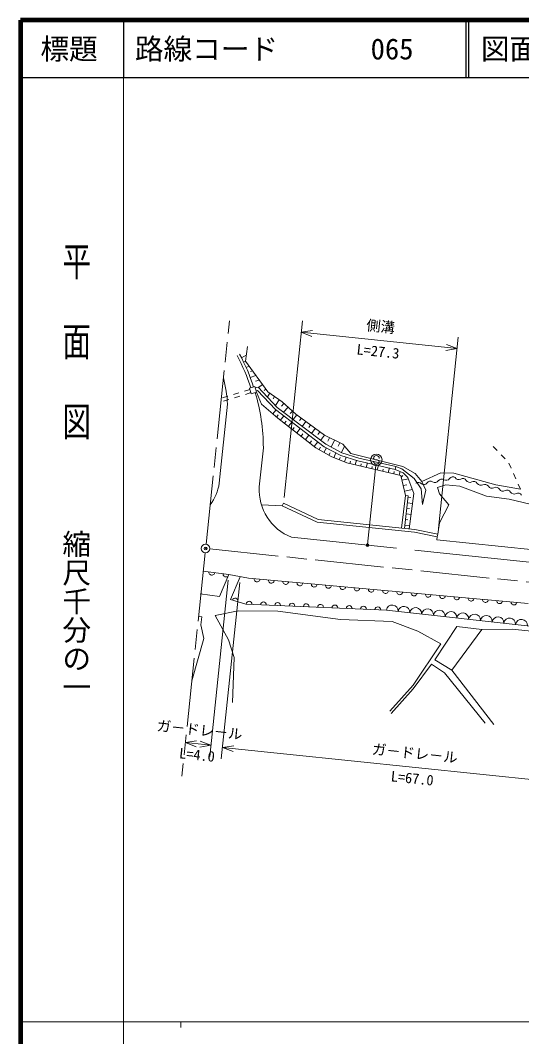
# Model space of a CAD drawing. Units: millimetres, scale not verified. Extents: x 40000 to 680000, y 20000 to 380000.
# Drawn here: x 40000 to 127505, y 202409 to 380000 of the extents above; entities that cross this region are included whole.
import ezdxf
from ezdxf.enums import TextEntityAlignment as Align

# ---------------------------------------------------------------- set-up
doc = ezdxf.new("R2010")
doc.units = ezdxf.units.MM
doc.header["$LTSCALE"] = 1000
doc.header["$PDMODE"] = 32
doc.header["$PDSIZE"] = 500
doc.linetypes.add('CHAIN', pattern=[18.5, 12, -1.5, 3.5, -1.5])
for name, color, linetype, lineweight in [('M-BGD', 7, 'Continuous', 13), ('M-BMK', 2, 'CHAIN', 13), ('M-BMK-SRVR', 3, 'Continuous', 13), ('M-STR-HTXT', 7, 'Continuous', 13), ('M-STR-STRC', 7, 'Continuous', 13), ('M-TTL', 2, 'Continuous', 140), ('M-TTL-BAND', 7, 'Continuous', 13), ('M-TTL-LINE', 7, 'Continuous', 25)]:
    doc.layers.add(name, color=color, linetype=linetype, lineweight=lineweight)
doc.layers.add('M-TTL-TXT', color=7, linetype='Continuous')
doc.styles.add('@ＭＳ ゴシック', font='')
doc.styles.add('ＭＳ ゴシック', font='')
doc.styles.get('@ＭＳ ゴシック').set_extended_font_data('@MS Gothic')
doc.styles.get('ＭＳ ゴシック').set_extended_font_data('MS Gothic')

msp = doc.modelspace()

# ---------------------------------------------------------------- linework, layer by layer
at = {"layer": 'M-BGD'}
for p, q in [((78593, 321054), (79445, 321488)), ((79289, 320430), (79667, 322985)), ((79132, 320355), (79289, 320430)), ((83181, 315108), (79289, 320430)), ((79409, 319340), (79920, 319567)), ((80131, 317585), (81100, 317954)), ((80147, 318611), (80510, 318760)), ((81069, 316930), (81690, 317147)), ((82280, 316340), (81590, 315836)), ((75281, 314045), (76237, 314339)), ((77192, 314633), (78148, 314927)), ((77369, 314060), (78325, 314354)), ((79104, 315221), (80056, 315514)), ((79280, 314648), (80232, 314941)), ((80953, 316000), (79997, 315705)), ((79997, 315705), (80291, 314750)), ((81247, 315044), (80291, 314750)), ((80953, 316000), (81247, 315044)), ((81519, 315912), (81026, 315761)), ((81367, 315342), (81173, 315283)), ((81247, 315044), (82111, 312946)), ((84513, 311974), (81367, 315342)), ((84850, 312346), (81519, 315912)), ((82869, 315534), (82573, 315317)), ((83575, 314826), (83124, 314194)), ((85673, 313329), (83181, 315108)), ((74728, 299104), (76168, 312916)), ((75457, 313471), (76413, 313765)), ((82111, 312946), (84950, 310481)), ((84388, 314246), (84104, 313847)), ((85202, 313665), (84515, 312704)), ((85989, 313050), (85575, 312580)), ((88083, 311203), (85673, 313329)), ((84098, 311231), (84621, 311892)), ((84513, 311974), (93029, 305503)), ((84758, 310708), (85020, 311039)), ((84850, 312346), (93298, 305927)), ((85432, 310175), (85976, 310862)), ((86739, 312389), (85958, 311504)), ((87488, 311728), (87122, 311313)), ((88249, 311080), (87624, 310238)), ((93066, 307502), (88083, 311203)), ((84950, 310481), (91596, 305296)), ((86119, 309631), (86391, 309975)), ((86820, 309077), (87385, 309791)), ((89052, 310483), (88736, 310058)), ((89855, 309887), (89217, 309028)), ((90658, 309291), (90335, 308857)), ((87535, 308511), (87817, 308868)), ((88263, 307934), (88851, 308677)), ((89006, 307346), (89300, 307718)), ((89764, 306747), (90376, 307519)), ((91461, 308695), (90809, 307818)), ((92263, 308098), (91934, 307656)), ((93066, 307502), (92402, 306608)), ((96280, 305912), (93066, 307502)), ((90537, 306135), (90843, 306521)), ((91308, 305521), (91940, 306331)), ((93029, 305503), (95944, 303983)), ((93298, 305927), (96137, 304446)), ((93962, 307058), (93672, 306471)), ((94859, 306615), (94268, 305421)), ((95755, 306171), (95455, 305565)), ((96566, 305587), (96030, 304503)), ((97690, 304313), (96280, 305912)), ((123217, 304810), (122523, 305529)), ((81700, 298467), (82415, 305326)), ((91596, 305296), (94235, 303777)), ((92135, 304986), (92375, 305402)), ((92990, 304494), (93445, 305286)), ((93844, 304003), (94082, 304416)), ((94235, 303777), (96973, 302695)), ((94734, 303580), (95073, 304438)), ((95944, 303983), (98937, 303029)), ((96137, 304446), (99068, 303512)), ((96567, 302856), (96893, 303681)), ((106774, 302050), (97690, 304313)), ((124606, 303370), (123912, 304090)), ((95651, 303218), (95801, 303599)), ((96973, 302695), (106426, 300447)), ((97511, 302567), (97613, 302993)), ((98468, 302339), (98654, 303120)), ((98937, 303029), (105454, 301542)), ((99068, 303512), (105565, 302029)), ((99427, 302111), (99518, 302494)), ((100386, 301884), (100570, 302657)), ((100606, 288435), (102042, 302210)), ((101345, 301656), (101438, 302046)), ((101750, 303345), (101651, 303463)), ((101995, 303206), (101750, 303345)), ((102296, 303203), (101995, 303206)), ((102541, 303092), (102296, 303203)), ((102303, 301428), (102491, 302218)), ((102647, 302955), (102541, 303092)), ((105565, 302029), (105454, 301542)), ((105565, 302029), (106564, 301645)), ((108909, 300794), (106774, 302050)), ((125689, 301727), (125288, 302643)), ((103262, 301200), (103357, 301599)), ((104221, 300972), (104413, 301779)), ((105180, 300744), (105277, 301152)), ((105454, 301542), (106834, 300960)), ((106139, 300516), (106298, 301186)), ((106426, 300447), (107228, 296966)), ((106766, 300467), (106485, 300192)), ((106564, 301645), (108744, 299950)), ((106834, 300960), (107651, 300126)), ((110108, 299427), (108909, 300794)), ((110108, 299427), (113405, 300929)), ((113405, 300929), (115687, 300890)), ((115687, 300890), (123021, 298842)), ((126491, 299894), (126090, 300810)), ((106610, 299650), (107733, 299909)), ((106831, 298690), (107457, 298834)), ((107651, 300126), (108707, 297326)), ((108744, 299950), (109942, 298162)), ((110775, 297912), (110108, 299427)), ((112817, 298342), (114262, 298832)), ((114262, 298832), (116714, 298587)), ((116714, 298587), (121374, 296870)), ((123021, 298842), (127293, 298062)), ((127293, 298062), (126892, 298978)), ((107228, 296966), (106558, 291283)), ((107052, 297729), (108435, 298048)), ((107724, 296908), (107055, 291231)), ((107724, 296908), (107228, 296966)), ((108153, 296629), (107698, 296690)), ((108707, 297326), (107887, 291145)), ((109942, 298162), (110214, 295407)), ((110214, 295407), (110775, 297912)), ((113144, 297279), (112817, 298342)), ((113144, 297279), (114781, 295315)), ((121374, 296870), (125298, 296352)), ((82094, 295340), (85717, 295192)), ((85930, 295644), (85717, 295192)), ((91832, 292315), (85717, 295192)), ((91968, 292803), (85930, 295644)), ((108477, 295592), (107583, 295711)), ((113187, 292214), (114781, 295315)), ((125298, 296352), (143148, 292101)), ((108218, 293639), (107352, 293753)), ((107908, 294674), (107468, 294732)), ((91832, 292315), (108800, 290547)), ((91968, 292803), (108877, 291041)), ((107959, 291685), (107122, 291796)), ((107663, 292718), (107237, 292775)), ((112863, 290219), (113187, 292214)), ((105641, 287759), (87318, 289668)), ((112762, 289729), (108800, 290547)), ((112863, 290219), (108877, 291041)), ((112762, 289729), (112710, 289234)), ((112762, 289729), (112863, 290219)), ((129619, 287473), (112710, 289234)), ((129393, 285284), (108852, 287425)), ((71920, 283732), (76386, 283166)), ((76386, 283166), (74750, 279342)), ((76386, 283166), (79836, 282505)), ((78396, 282781), (76686, 278781)), ((79836, 282505), (128644, 278123)), ((79836, 282505), (128644, 278123)), ((71417, 279764), (74750, 279342)), ((79367, 278004), (76686, 278781)), ((103896, 276947), (79367, 278004)), ((71098, 275840), (71690, 275748)), ((71690, 275748), (71496, 274358)), ((74018, 275975), (78026, 276815)), ((76345, 271772), (74018, 275975)), ((78026, 276815), (84945, 276750)), ((84945, 276750), (95904, 275296)), ((95904, 275296), (104891, 274940)), ((130548, 273981), (103896, 276947)), ((71496, 274358), (72013, 271966)), ((104891, 274940), (109385, 273291)), ((112359, 268281), (116173, 274100)), ((120538, 273550), (115301, 266470)), ((116173, 274100), (120538, 273550)), ((120538, 273550), (125849, 273603)), ((125849, 273603), (136540, 272460)), ((72013, 271966), (69927, 264604)), ((77315, 268636), (76345, 271772)), ((109385, 273291), (113393, 271061)), ((113393, 271061), (108576, 263852)), ((77024, 260813), (77315, 268636)), ((115301, 266470), (112359, 268281)), ((108544, 263205), (111745, 267505)), ((111745, 267505), (114040, 265985)), ((122671, 256933), (115301, 266470)), ((114040, 265985), (121120, 257192)), ((108576, 263852), (104503, 259261)), ((104729, 258873), (108544, 263205))]:
    msp.add_line(p, q, dxfattribs=at)
for centre, radius in [((102145, 303205), 1000), ((100591, 288285), 150), ((100591, 288285), 120), ((100591, 288285), 90), ((100591, 288285), 60), ((100591, 288285), 30)]:
    msp.add_circle(centre, radius, dxfattribs=at)
for centre, radius, start, end in [((47359, 305137), 35056, 17.92437, 28.13115), ((47359, 305137), 34556, 17.93619, 28.13115), ((54098, 311766), 22100, 2.98476, 15.05296), ((47359, 305137), 35056, 0.30824, 16.28992), ((102150, 303459), 500, 359.55488, 179.55488), ((102147, 302959), 500, 179.55488, 359.55488), ((115506, 299496), 725, 57.17806, 144.3837), ((66170, 300521), 8675, 323.35118, 350.59574), ((90683, 298010), 8995, 177.08774, 248.03205), ((109428, 298544), 725, 37.26374, 124.46937), ((110398, 299592), 725, 237.17806, 324.3837), ((111576, 298748), 725, 57.17806, 144.3837), ((112362, 299966), 725, 237.17806, 324.3837), ((113541, 299122), 725, 57.17806, 144.3837), ((114327, 300341), 725, 237.17806, 324.3837), ((116516, 300486), 725, 211.67703, 298.88266), ((117216, 299216), 725, 31.67703, 118.88266), ((118450, 299978), 725, 211.67703, 298.88266), ((119150, 298708), 725, 31.67703, 118.88266), ((120384, 299470), 725, 211.67703, 298.88266), ((121085, 298200), 725, 31.67703, 118.88266), ((122319, 298962), 725, 211.67703, 298.88266), ((123019, 297692), 725, 31.67703, 118.88266), ((124253, 298453), 725, 211.67703, 298.88266), ((124954, 297184), 725, 31.67703, 118.88266), ((126188, 297945), 725, 211.67703, 298.88266), ((126888, 296675), 725, 31.67703, 118.88266), ((73408, 283544), 500, 172.7782, 352.7782), ((75888, 283229), 500, 172.7782, 352.7782), ((81330, 282371), 500, 174.86969, 354.86969), ((83820, 282148), 500, 174.86969, 354.86969), ((86310, 281924), 500, 174.86969, 354.86969), ((88800, 281701), 500, 174.86969, 354.86969), ((91290, 281477), 500, 174.86969, 354.86969), ((93780, 281253), 500, 174.86969, 354.86969), ((96270, 281030), 500, 174.86969, 354.86969), ((98760, 280806), 500, 174.86969, 354.86969), ((101250, 280583), 500, 174.86969, 354.86969), ((77495, 278546), 500, 343.83992, 163.83992), ((103740, 280359), 500, 174.86969, 354.86969), ((106230, 280136), 500, 174.86969, 354.86969), ((108720, 279912), 500, 174.86969, 354.86969), ((111209, 279689), 500, 174.86969, 354.86969), ((113699, 279465), 500, 174.86969, 354.86969), ((116189, 279241), 500, 174.86969, 354.86969), ((118679, 279018), 500, 174.86969, 354.86969), ((121169, 278794), 500, 174.86969, 354.86969), ((79918, 277980), 500, 357.53366, 177.53366), ((82415, 277873), 500, 357.53366, 177.53366), ((84913, 277765), 500, 357.53366, 177.53366), ((87411, 277658), 500, 357.53366, 177.53366), ((89909, 277550), 500, 357.53366, 177.53366), ((92406, 277442), 500, 357.53366, 177.53366), ((94904, 277335), 500, 357.53366, 177.53366), ((97402, 277227), 500, 357.53366, 177.53366), ((99899, 277120), 500, 357.53366, 177.53366), ((102397, 277012), 500, 357.53366, 177.53366), ((104917, 276802), 1032, 355.39269, 171.90397), ((106967, 276574), 1032, 355.39269, 171.90397), ((109017, 276346), 1032, 355.39269, 171.90397), ((111068, 276118), 1032, 355.39269, 171.90397), ((123659, 278571), 500, 174.86969, 354.86969), ((126149, 278347), 500, 174.86969, 354.86969), ((113118, 275889), 1032, 355.39269, 171.90397), ((115168, 275661), 1032, 355.39269, 171.90397), ((117218, 275433), 1032, 355.39269, 171.90397), ((119268, 275205), 1032, 355.39269, 171.90397), ((121318, 274976), 1032, 355.39269, 171.90397), ((123369, 274748), 1032, 355.39269, 171.90397), ((125419, 274520), 1032, 355.39269, 171.90397), ((127469, 274292), 1032, 355.39269, 171.90397)]:
    msp.add_arc(centre, radius, start, end, dxfattribs=at)
msp.add_point((100591, 288285), dxfattribs=at)
at = {"layer": 'M-BMK'}
for p, q in [((72413, 288457), (76480, 327495)), ((72257, 286965), (68189, 247926)), ((73081, 287633), (156877, 278901))]:
    msp.add_line(p, q, dxfattribs=at)
at = {"layer": 'M-BMK-SRVR'}
msp.add_circle((72335, 287711), 750, dxfattribs=at)
msp.add_point((72335, 287711), dxfattribs=at)
msp.add_point((72335, 287711), dxfattribs=at)
msp.add_point((72335, 287711), dxfattribs=at)
at = {"layer": 'M-STR-HTXT'}
for p, q in [((86034, 296639), (89247, 327472)), ((91015, 325798), (89039, 325483)), ((89039, 325483), (116242, 322648)), ((89039, 325483), (90907, 324768)), ((112966, 291214), (116449, 324638)), ((116242, 322648), (114374, 323363)), ((114267, 322334), (116242, 322648))]:
    msp.add_line(p, q, dxfattribs=at)
at = {"layer": 'M-STR-STRC'}
for p, q in [((76282, 282172), (73069, 251339)), ((78292, 281787), (75080, 250953)), ((70776, 254109), (68801, 253794)), ((73276, 253328), (71409, 254043)), ((73276, 253328), (68801, 253794)), ((68801, 253794), (70668, 253079)), ((71301, 253013), (73276, 253328)), ((77262, 253257), (75287, 252943)), ((75287, 252943), (141926, 245999)), ((75287, 252943), (77155, 252228))]:
    msp.add_line(p, q, dxfattribs=at)
at = {"layer": 'M-TTL'}
for p, q in [((40000, 380000), (40000, 20000)), ((680000, 380000), (40000, 380000))]:
    msp.add_line(p, q, dxfattribs=at)
at = {"layer": 'M-TTL-BAND'}
for p, q in [((58000, 370000), (58000, 20000)), ((40000, 205000), (579000, 205000)), ((68000, 205000), (68000, 204000))]:
    msp.add_line(p, q, dxfattribs=at)
at = {"layer": 'M-TTL-LINE'}
for p, q in [((58000, 380000), (58000, 370000)), ((117750, 380000), (117750, 370000)), ((118250, 380000), (118250, 370000)), ((40000, 370000), (680000, 370000))]:
    msp.add_line(p, q, dxfattribs=at)

# ---------------------------------------------------------------- texts
at = {"layer": 'M-STR-HTXT', "style": 'ＭＳ ゴシック'}
msp.add_text('側溝', height=1833, rotation=354.051, dxfattribs=at).set_placement((102744, 325060), align=Align.BOTTOM_CENTER)
at = {"layer": 'M-STR-HTXT', "style": '@ＭＳ ゴシック'}
msp.add_text('L=27.3', height=1833, rotation=354.051, dxfattribs=at).set_placement((102537, 323071), align=Align.TOP_CENTER)
at = {"layer": 'M-STR-STRC', "style": 'ＭＳ ゴシック'}
for p in [(71142, 254556), (108710, 250465)]:
    msp.add_text('ガ－ドレ－ル', height=1833, rotation=354.051, dxfattribs=at).set_placement(p, align=Align.BOTTOM_CENTER)
at = {"layer": 'M-STR-STRC', "style": '@ＭＳ ゴシック'}
for s, p in [('L=4.0', (70935, 252567)), ('L=67.0', (108503, 248476))]:
    msp.add_text(s, height=1833, rotation=354.051, dxfattribs=at).set_placement(p, align=Align.TOP_CENTER)
at = {"layer": 'M-TTL-BAND', "style": '@ＭＳ ゴシック', "width": 1.4}
msp.add_text('平  面  図', height=3666, rotation=270, dxfattribs=at).set_placement((49777, 306475), align=Align.MIDDLE_RIGHT)
at = {"layer": 'M-TTL-BAND', "style": '@ＭＳ ゴシック'}
msp.add_text('縮尺千分の一', height=3666, rotation=270, dxfattribs=at).set_placement((49777, 261030), align=Align.MIDDLE_RIGHT)
at = {"layer": 'M-TTL-TXT', "style": 'ＭＳ ゴシック'}
msp.add_text('標題', height=3666, dxfattribs=at).set_placement((48500, 375000), align=Align.MIDDLE_CENTER)
for s, p in [('路線コード', (60000, 375000)), ('065', (101142, 375000)), ('図面コード', (120380, 375000))]:
    msp.add_text(s, height=3666, dxfattribs=at).set_placement(p, align=Align.MIDDLE_LEFT)

doc.saveas('drawing.dxf')
